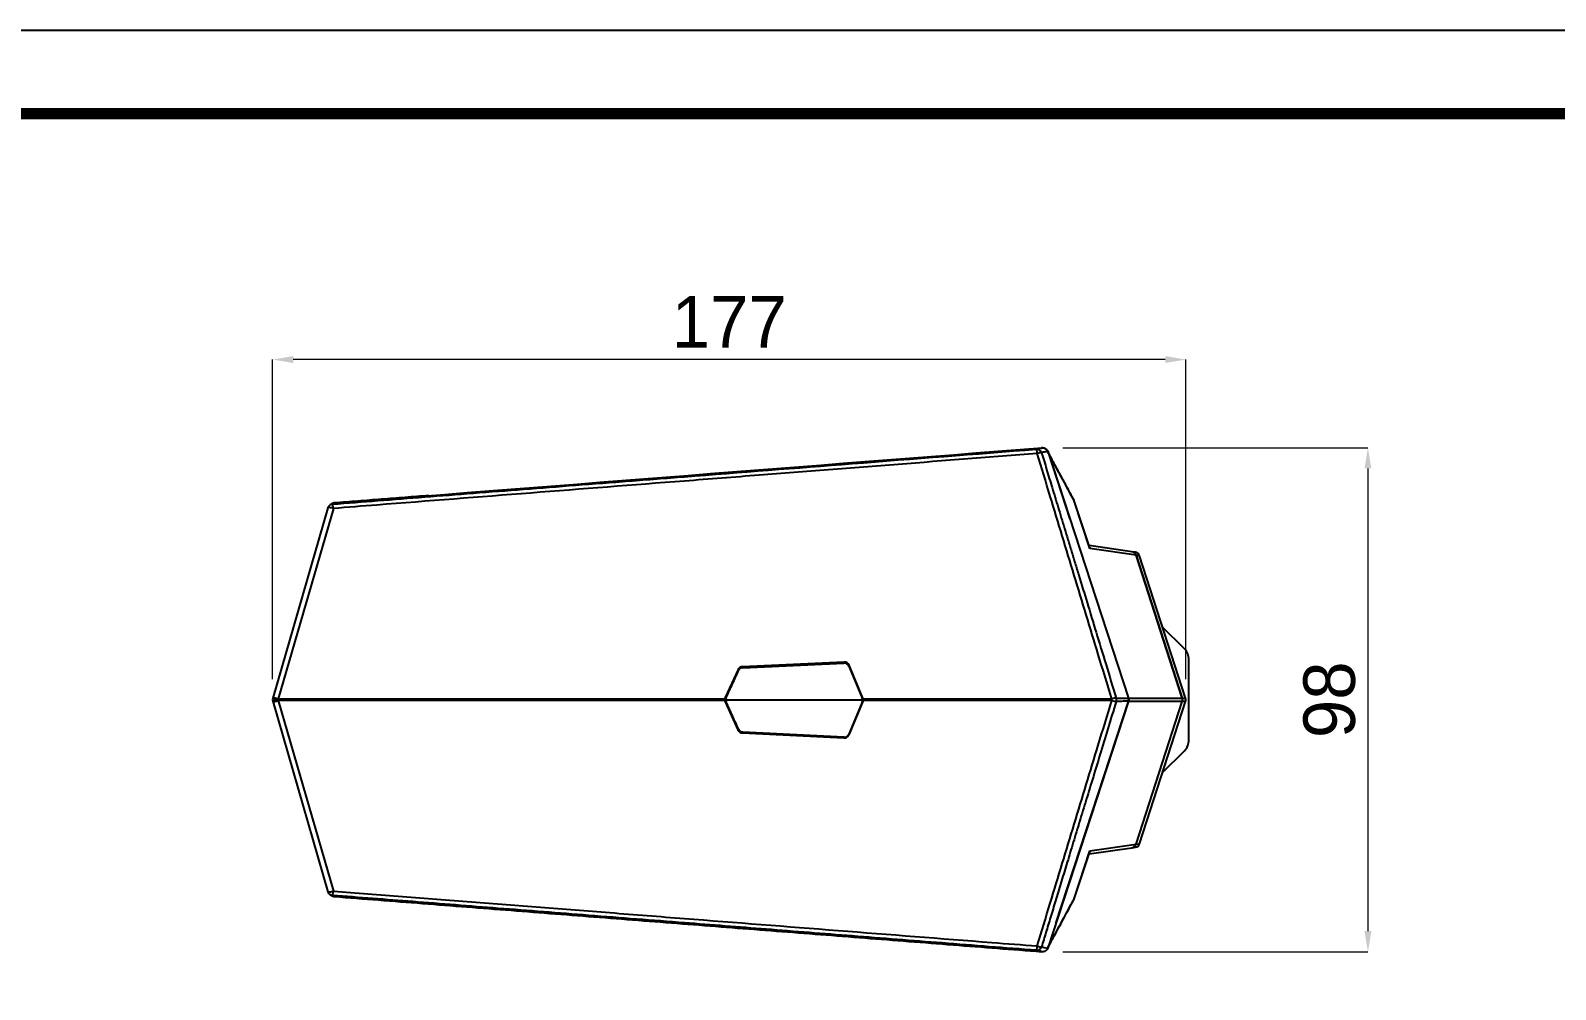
# Model space of a CAD drawing. Extents: x 0 to 948, y 0 to 695.
# Drawn here: x 356.4 to 652.1, y 508.4 to 694.5 of the extents above; entities that cross this region are included whole.
import ezdxf

# ---------------------------------------------------------------- set-up
doc = ezdxf.new("R2010")
doc.units = 0
doc.header["$LTSCALE"] = 10
doc.header["$MEASUREMENT"] = 0
doc.header["$PDMODE"] = 3
doc.header["$PDSIZE"] = -10
doc.layers.get('0').update_dxf_attribs({"linetype": 'CONTINUOUS'})
doc.layers.get('DEFPOINTS').update_dxf_attribs({"linetype": 'CONTINUOUS'})
doc.layers.add('1', color=7, linetype='CONTINUOUS')
doc.layers.add('레이어 1', color=7, linetype='CONTINUOUS')
doc.styles.add('Daelim Dimension', font='')
doc.styles.get('Daelim Dimension').set_extended_font_data('나눔고딕')
doc.dimstyles.new('DEFAULT', dxfattribs={"dimscale": 2, "dimtxt": 2, "dimasz": 2, "dimexe": 0, "dimexo": 2, "dimgap": 1, "dimtad": 1, "dimdec": 0, "dimzin": 9, "dimdsep": 46, "dimtxsty": 'Daelim Dimension', "dimcen": 0.5, "dimclrd": 5, "dimclre": 5, "dimclrt": 256, "dimadec": 1, "dimazin": 0, "dimtfac": 1, "dimtdec": 0, "dimtix": 1, "dimtmove": 0, "dimatfit": 3, "dimfxl": 1, "dimtolj": 1, "dimtzin": 1, "dimlwd": 9, "dimlwe": 9, "dimarcsym": 0})

# ---------------------------------------------------------------- blocks, each defined once
blk = doc.blocks.new('*D1')
at = {"color": 5, "lineweight": 9, "ltscale": 0.5, "transparency": 16777216}
for p, q in [((403.35, 568.65), (403.35, 630.66)), ((576.45, 630.66), (407.35, 630.66)), ((580.45, 568.65), (580.45, 630.66))]:
    blk.add_line(p, q, dxfattribs=at)
at = {"color": 5, "ltscale": 0.5, "transparency": 16777216}
for points in [[(407.35, 631.33), (407.35, 629.99), (403.35, 630.66)], [(576.45, 631.33), (576.45, 629.99), (580.45, 630.66)]]:
    blk.add_solid(points, dxfattribs=at)
at = {"layer": 'DEFPOINTS', "color": 0, "ltscale": 0.5, "transparency": 16777216}
for p in [(403.35, 630.66), (403.35, 564.65), (580.45, 564.65)]:
    blk.add_point(p, dxfattribs=at)
at = {"color": 7, "lineweight": -3, "ltscale": 0.5, "transparency": 16777216, "insert": (491.9, 637.99), "char_height": 10, "attachment_point": 5, "style": 'Daelim Dimension'}
blk.add_mtext('\\A1;177', dxfattribs=at)
blk = doc.blocks.new('*D0')
at = {"color": 5, "lineweight": 9, "ltscale": 0.5, "transparency": 16777216}
for p, q in [((556.59, 613.54), (615.76, 613.54)), ((615.76, 609.54), (615.76, 519.75)), ((556.59, 515.75), (615.76, 515.75))]:
    blk.add_line(p, q, dxfattribs=at)
at = {"color": 5, "ltscale": 0.5, "transparency": 16777216}
for points in [[(615.09, 609.54), (616.42, 609.54), (615.76, 613.54)], [(615.09, 519.75), (616.42, 519.75), (615.76, 515.75)]]:
    blk.add_solid(points, dxfattribs=at)
at = {"layer": 'DEFPOINTS', "color": 0, "ltscale": 0.5, "transparency": 16777216}
for p in [(552.59, 613.54), (552.59, 515.75), (615.76, 515.75)]:
    blk.add_point(p, dxfattribs=at)
at = {"color": 7, "lineweight": -3, "ltscale": 0.5, "transparency": 16777216, "insert": (608.31, 564.65), "char_height": 10, "attachment_point": 5, "rotation": 90, "style": 'Daelim Dimension'}
blk.add_mtext('\\A1;98', dxfattribs=at)

msp = doc.modelspace()

# ---------------------------------------------------------------- linework, layer by layer
at = {"lineweight": -3, "ltscale": 0.5}
msp.add_lwpolyline([(0, 0), (947.86, 0), (947.86, 694.51), (0, 694.51)], close=True, dxfattribs=at)
at = {"color": 5, "linetype": 'ByBlock', "lineweight": -3, "const_width": 2.18}
msp.add_lwpolyline([(15.24, 29.74), (932.52, 29.74), (932.52, 678.39), (15.24, 678.39)], close=True, dxfattribs=at)
at = {"layer": '1', "color": 7, "linetype": 'Continuous', "lineweight": -3}
for p, q in [((553.66, 612.86), (569.33, 564.95)), ((553.74, 612.61), (557.96, 599.71)), ((414.09, 601.89), (403.39, 564.93)), ((415.14, 601.77), (404.44, 564.8)), ((561.8, 594.15), (558.8, 603.26)), ((558.8, 603.25), (558.8, 603.26)), ((561.86, 593.97), (558.8, 603.25)), ((569.99, 593.37), (561.67, 594.56)), ((570.81, 592.68), (561.86, 593.97)), ((570.67, 593.27), (569.99, 593.37)), ((570.81, 592.68), (579.75, 564.95)), ((571.49, 592.58), (570.81, 592.68)), ((579.75, 564.95), (570.81, 592.68)), ((580.4, 564.95), (571.49, 592.58)), ((514.65, 571.87), (494.2, 570.93)), ((494.34, 571.03), (514.37, 571.95)), ((514.17, 571.97), (494.48, 571.07)), ((494.56, 570.87), (514.15, 571.77)), ((514.15, 571.77), (514.65, 571.87)), ((514.27, 571.97), (514.17, 571.97)), ((515.22, 571.19), (515.12, 571.17)), ((515.12, 571.17), (517.69, 564.99)), ((517.8, 564.99), (515.15, 571.37)), ((493.62, 570.5), (491.11, 565.07)), ((517.69, 564.99), (517.8, 564.99)), ((569.32, 564.95), (579.75, 564.95)), ((579.75, 564.95), (580.4, 564.95)), ((403.39, 564.37), (414.09, 527.41)), ((404.44, 564.8), (404.44, 564.8)), ((404.44, 564.8), (491.03, 564.8)), ((404.44, 564.49), (415.14, 527.53)), ((491.03, 564.49), (404.44, 564.49)), ((491.11, 564.23), (493.6, 558.79)), ((491.22, 564.65), (517.76, 564.65)), ((517.69, 564.2), (515.07, 557.98)), ((515.13, 557.83), (517.8, 564.2)), ((517.8, 564.2), (517.69, 564.2)), ((517.86, 564.8), (566.09, 564.8)), ((566.09, 564.49), (517.87, 564.49)), ((569.33, 564.35), (553.66, 516.44)), ((555.22, 521.21), (569.32, 564.34)), ((579.75, 564.34), (569.32, 564.34)), ((570.81, 536.61), (579.75, 564.34)), ((571.49, 536.71), (580.4, 564.34)), ((580.4, 564.34), (579.75, 564.34)), ((494.2, 558.3), (514.52, 557.28)), ((494.39, 558.23), (514.3, 557.24)), ((494.39, 558.23), (494.45, 558.22)), ((494.45, 558.22), (514.15, 557.23)), ((514.1, 557.38), (494.56, 558.36)), ((514.54, 557.29), (514.1, 557.38)), ((514.15, 557.23), (514.25, 557.23)), ((515.07, 557.98), (515.18, 557.96)), ((558.8, 526.04), (561.86, 535.33)), ((561.67, 534.73), (569.99, 535.93)), ((561.86, 535.33), (570.81, 536.61)), ((570.01, 535.93), (570.67, 536.03)), ((570.81, 536.61), (571.49, 536.71)), ((558.8, 526.04), (561.81, 535.15)), ((558.8, 526.04), (558.8, 526.04))]:
    msp.add_line(p, q, dxfattribs=at)
for centre, start, end in [((557.85, 602.95), 18.2427, 28.3797), ((415.05, 601.61), 122.8956, 163.856), ((404.35, 564.65), 163.856, 194.6004), ((415.05, 527.68), 196.1429, 237.1302), ((557.85, 526.35), 331.6201, 341.7572)]:
    msp.add_arc(centre, 1, start, end, dxfattribs=at)
for centre, major_axis, ratio, start_param, end_param in [((551.54, 612.27), (-0.238, 0.971), 0.977451, 4.791487, 6.113878), ((551.54, 612.27), (-0.078, 0.997), 0.103526, 4.86122, 6.247405), ((551.54, 612.27), (-0.957, -0.29), 0.123941, 3.355409, 4.580248), ((557.85, 602.95), (0.88, 0.475), 0.870772, 0.000017, 0.060928), ((557.85, 602.95), (0.88, 0.475), 0.870772, 6.073568, 6.283203), ((415.05, 601.61), (-0.961, 0.278), 0.174952, 4.668734, 6.283159), ((415.05, 601.61), (0.543, -0.84), 0.991537, 2.635148, 3.141608), ((415.05, 601.61), (-0.078, 0.997), 0.103504, 4.861236, 6.219829), ((569.85, 592.38), (0.996, -0.143), 0.99351, 0.452116, 1.570791), ((569.85, 592.38), (-0.996, 0.143), 0.99351, 3.593708, 4.712384), ((570.53, 592.28), (-0.996, 0.143), 0.99351, 3.593708, 4.712384), ((494.53, 570.07), (0.63, -0.778), 0.993016, 2.509965, 3.594922), ((494.62, 569.87), (0.562, -0.838), 0.982171, 2.604821, 3.682287), ((494.24, 569.93), (0.022, -1), 0.995641, 3.16562, 3.416821), ((494.38, 570.03), (0, -1), 0.995725, 3.187313, 3.349615), ((514.17, 570.77), (0.91, 0.489), 0.965017, 6.186912, 7.392406), ((514.2, 570.97), (0.964, 0.371), 0.963752, 0.025155, 1.237674), ((404.35, 564.65), (-0.961, 0.278), 0.174952, 4.668734, 6.283159), ((492.02, 564.65), (0.534, -0.847), 0.993759, 3.713082, 3.996488), ((492.22, 564.65), (0.631, -0.785), 0.982072, 3.596052, 4.043262), ((516.73, 564.6), (0.964, 0.371), 0.963752, 5.954108, 6.308341), ((516.85, 564.6), (0.964, 0.371), 0.963752, 6.111574, 6.30834), ((566, 564.65), (-0.957, -0.291), 0.12377, 3.306754, 4.580086), ((566, 564.65), (0, 1), 0.985214, 4.400958, 5.02382), ((568.35, 564.65), (1.02, 0), 0.98124, 5.972732, 6.593641), ((578.8, 564.65), (1.01, 0), 0.994211, 5.972731, 6.59364), ((578.8, 564.65), (-1.01, 0), 0.994211, 3.046138, 3.452047), ((579.44, 564.65), (-1.01, 0), 0.994211, 2.831138, 3.452047), ((404.35, 564.65), (-0.968, -0.252), 0.128953, 4.585202, 6.283156), ((404.35, 564.65), (-0.968, -0.252), 0.128953, 4.585202, 6.283156), ((404.35, 564.65), (0.961, 0.278), 0.174951, 3.141608, 4.756031), ((404.35, 564.65), (-0.968, -0.252), 0.128953, 6.283164, 6.37112), ((404.35, 564.65), (-0.968, -0.252), 0.128953, 6.283164, 6.37112), ((404.35, 564.65), (0.961, 0.278), 0.174951, 3.053006, 3.141608), ((404.35, 564.65), (0, -1), 0.091638, 1.414402, 1.727191), ((492.02, 564.65), (0.543, 0.842), 0.993772, 2.297907, 2.576864), ((492.22, 564.65), (0.632, 0.784), 0.982077, 2.239807, 2.683423), ((516.74, 564.6), (0.964, -0.371), 0.963752, 6.25396, 6.71446), ((516.85, 564.6), (0.964, -0.371), 0.963752, 6.25396, 6.55871), ((566, 564.65), (0, 1), 0.091638, 4.556003, 4.868784), ((566, 564.65), (0.957, -0.291), 0.123769, 4.844709, 6.118085), ((494.62, 559.36), (0.562, 0.837), 0.982166, 2.59721, 3.674801), ((494.51, 559.21), (0.637, 0.772), 0.993006, 2.693377, 3.778367), ((494.25, 559.3), (0.022, 1), 0.995642, 2.991577, 3.113884), ((494.44, 559.23), (0.088, 0.996), 0.996986, 2.984841, 3.179172), ((514.12, 558.38), (0.907, -0.493), 0.965075, 5.17436, 6.379681), ((514.17, 558.23), (0.964, -0.371), 0.963752, 5.04126, 6.25396), ((569.85, 536.92), (0.996, 0.143), 0.99351, 4.712394, 5.83107), ((569.85, 536.92), (-0.996, -0.143), 0.99351, 1.570802, 2.689477), ((570.53, 537.02), (-0.996, -0.143), 0.99351, 1.570802, 2.689477), ((415.05, 527.68), (-0.961, -0.278), 0.174951, 0.000015, 1.614439), ((415.05, 527.68), (-0.543, -0.84), 0.991523, 6.283167, 6.789184), ((415.05, 527.68), (0.078, 0.997), 0.103504, 3.20513, 4.563594), ((557.85, 526.35), (0.88, -0.475), 0.870772, 6.222233, 6.283168), ((557.85, 526.35), (0.88, -0.475), 0.870772, 6.283168, 6.492803), ((551.54, 517.02), (0.078, 0.997), 0.103526, 3.177468, 4.56361), ((551.54, 517.02), (-0.238, -0.971), 0.977451, 0.169311, 1.491702), ((551.54, 517.02), (-0.957, 0.29), 0.12394, 1.702953, 2.927832)]:
    msp.add_ellipse(centre, major_axis=major_axis, ratio=ratio, start_param=start_param, end_param=end_param, dxfattribs=at)
for points, knots in [([(414.98, 602.61), (417.91, 602.84), (423.86, 603.3), (432.96, 604.01), (442.39, 604.75), (452.14, 605.51), (462.21, 606.3), (472.61, 607.11), (490.48, 608.5), (516.81, 610.56), (539.55, 612.34), (551.47, 613.27)], [0, 0, 0, 0, 0.064285, 0.130952, 0.2, 0.271428, 0.345238, 0.421428, 0.5, 0.738127, 1, 1, 1, 1]), ([(551.63, 612.43), (533.65, 611.02), (515.68, 609.62), (492.87, 607.84), (488.04, 607.46), (463.34, 605.53), (443.46, 603.98), (420.78, 602.21), (417.96, 601.99), (415.14, 601.77)], [0, 0, 0, 0, 0.39516, 0.39516, 0.50132, 0.50132, 0.938103, 0.938103, 1, 1, 1, 1]), ([(551.47, 613.27), (551.59, 613.3), (551.72, 613.33), (551.97, 613.39), (552.09, 613.42), (552.34, 613.48), (552.47, 613.51), (552.59, 613.54)], [0, 0, 0, 0, 0.333049, 0.333049, 0.666525, 0.666525, 1, 1, 1, 1]), ([(566.09, 564.8), (565.22, 567.68), (564.34, 570.55), (561.92, 578.54), (560.36, 583.66), (557.25, 593.88), (555.7, 599), (553.31, 606.89), (552.47, 609.66), (551.63, 612.43)], [0, 0, 0, 0, 0.181074, 0.181074, 0.503266, 0.503266, 0.825459, 0.825459, 1, 1, 1, 1]), ([(553.66, 612.86), (553.63, 612.85), (553.59, 612.84), (553.37, 612.79), (553.19, 612.75), (552.87, 612.68), (552.75, 612.65), (552.57, 612.61), (552.52, 612.59), (552.47, 612.58)], [0, 0, 0, 0, 0.084065, 0.084065, 0.55701, 0.55701, 0.872307, 0.872307, 1, 1, 1, 1]), ([(552.47, 612.58), (552.63, 612.05), (552.96, 610.97), (553.46, 609.31), (553.98, 607.58), (554.53, 605.78), (555.1, 603.9), (555.69, 601.96), (556.31, 599.94), (556.94, 597.84), (557.6, 595.68), (558.28, 593.44), (558.98, 591.13), (559.99, 587.8), (561.35, 583.35), (563.09, 577.62), (564.97, 571.44), (566.27, 567.17), (566.94, 564.95)], [0, 0, 0, 0, 0.033273, 0.068073, 0.104398, 0.14225, 0.181627, 0.222531, 0.264961, 0.308917, 0.354398, 0.401406, 0.44994, 0.5, 0.610585, 0.730779, 0.860585, 1, 1, 1, 1]), ([(553.74, 612.61), (553.72, 612.67), (553.69, 612.74), (553.63, 612.86), (553.59, 612.92), (553.54, 613), (553.53, 613.01), (553.51, 613.04), (553.5, 613.05), (553.47, 613.09), (553.44, 613.12), (553.37, 613.19), (553.32, 613.24), (553.24, 613.31), (553.21, 613.33), (553.16, 613.35), (553.15, 613.36), (553.12, 613.38), (553.1, 613.39), (553.02, 613.43), (552.96, 613.46), (552.86, 613.49), (552.83, 613.5), (552.78, 613.51), (552.76, 613.52), (552.72, 613.52), (552.71, 613.53), (552.62, 613.54), (552.55, 613.54), (552.48, 613.54)], [0, 0, 0, 0, 0.125, 0.125, 0.25, 0.25, 0.28125, 0.28125, 0.3125, 0.3125, 0.375, 0.375, 0.5, 0.5, 0.5625, 0.5625, 0.59375, 0.59375, 0.625, 0.625, 0.75, 0.75, 0.8125, 0.8125, 0.84375, 0.84375, 0.875, 0.875, 1, 1, 1, 1]), ([(552.59, 613.54), (552.65, 613.55), (552.76, 613.55), (552.88, 613.53), (552.94, 613.52), (552.96, 613.51), (552.99, 613.5), (553.03, 613.49), (553.07, 613.48), (553.15, 613.44), (553.2, 613.42), (553.26, 613.38), (553.27, 613.37), (553.29, 613.36), (553.3, 613.35), (553.34, 613.32), (553.36, 613.3), (553.42, 613.25), (553.46, 613.21), (553.51, 613.15), (553.52, 613.14), (553.53, 613.12), (553.54, 613.1), (553.56, 613.07), (553.58, 613.04), (553.62, 612.97), (553.64, 612.92), (553.66, 612.86)], [0, 0, 0, 0, 0.125, 0.25, 0.25, 0.28125, 0.28125, 0.3125, 0.375, 0.375, 0.5, 0.5, 0.53125, 0.53125, 0.5625, 0.5625, 0.625, 0.625, 0.75, 0.75, 0.78125, 0.78125, 0.8125, 0.8125, 0.875, 0.875, 1, 1, 1, 1]), ([(558.7, 603.47), (558.48, 603.89), (558.06, 604.66), (557.48, 605.73), (557.01, 606.61), (556.63, 607.3), (556.25, 608), (555.78, 608.87), (555.14, 610.06), (554.43, 611.37), (553.94, 612.29), (553.71, 612.71)], [0, 0, 0, 0, 0.136323, 0.251774, 0.346352, 0.420058, 0.47812, 0.573635, 0.701898, 0.862909, 1, 1, 1, 1]), ([(558.8, 603.25), (558.75, 603.35), (558.7, 603.44), (558.09, 604.57), (557.53, 605.61), (556.41, 607.68), (555.85, 608.71), (554.77, 610.7), (554.26, 611.66), (553.74, 612.61)], [0, 0, 0, 0, 0.030335, 0.030335, 0.362507, 0.362507, 0.694678, 0.694678, 1, 1, 1, 1]), ([(414.88, 602.69), (414.95, 602.73), (415.02, 602.76), (415.13, 602.79), (415.16, 602.8), (415.24, 602.82), (415.28, 602.82), (415.32, 602.83)], [0, 0, 0, 0, 0.5, 0.5, 0.75, 0.75, 1, 1, 1, 1]), ([(415.31, 602.83), (415.23, 602.82), (415.16, 602.8), (415.07, 602.77), (415.05, 602.77), (415.02, 602.75), (415, 602.74), (414.95, 602.72), (414.92, 602.7), (414.89, 602.68)], [0, 0, 0, 0, 0.5, 0.5, 0.625, 0.625, 0.75, 0.75, 1, 1, 1, 1]), ([(415.32, 602.83), (415.25, 602.78), (415.17, 602.73), (415.1, 602.68), (415.09, 602.68), (415.05, 602.65), (415.02, 602.63), (414.98, 602.61)], [0, 0, 0, 0, 0.647173, 0.647173, 0.686887, 0.686887, 1, 1, 1, 1]), ([(561.77, 594.26), (561.77, 594.26), (561.77, 594.26), (561.78, 594.25), (561.78, 594.23), (561.79, 594.22), (561.8, 594.2), (561.8, 594.18), (561.81, 594.17), (561.82, 594.15), (561.83, 594.12), (561.83, 594.1), (561.84, 594.08), (561.85, 594.05), (561.85, 594.02), (561.86, 594), (561.86, 593.98), (561.86, 593.97)], [0, 0, 0, 0, 0.010286, 0.05792, 0.1091, 0.163827, 0.222101, 0.283923, 0.349292, 0.41821, 0.490677, 0.566692, 0.646255, 0.729368, 0.81603, 0.90624, 1, 1, 1, 1]), ([(561.86, 593.97), (561.86, 593.98), (561.85, 593.99), (561.84, 594.02), (561.84, 594.05), (561.83, 594.07), (561.82, 594.1), (561.81, 594.12), (561.81, 594.14), (561.8, 594.15)], [0, 0, 0, 0, 0.155231, 0.307657, 0.457276, 0.60409, 0.748097, 0.889299, 1, 1, 1, 1]), ([(494.2, 570.93), (494.26, 570.92), (494.33, 570.91), (494.45, 570.89), (494.51, 570.88), (494.56, 570.87)], [0, 0, 0, 0, 0.572199, 0.572199, 1, 1, 1, 1]), ([(491.31, 565.08), (491.72, 565.97), (492.13, 566.86), (492.93, 568.6), (493.32, 569.45), (493.71, 570.3)], [0, 0, 0, 0, 0.51052, 0.51052, 1, 1, 1, 1]), ([(491.11, 565.08), (491.16, 565.08), (491.21, 565.08), (491.28, 565.08), (491.29, 565.08), (491.31, 565.08)], [0, 0, 0, 0, 0.765182, 0.765182, 1, 1, 1, 1]), ([(566.94, 564.95), (567.17, 564.95), (567.4, 564.95), (567.86, 564.95), (568.09, 564.95), (568.66, 564.95), (568.99, 564.95), (569.33, 564.95)], [0, 0, 0, 0, 0.289709, 0.289709, 0.579418, 0.579418, 1, 1, 1, 1]), ([(569.33, 564.95), (569.34, 564.9), (569.35, 564.85), (569.37, 564.77), (569.37, 564.75), (569.37, 564.7), (569.37, 564.67), (569.37, 564.62), (569.37, 564.6), (569.37, 564.55), (569.37, 564.52), (569.35, 564.45), (569.34, 564.4), (569.33, 564.35)], [0, 0, 0, 0, 0.25, 0.25, 0.375, 0.375, 0.5, 0.5, 0.625, 0.625, 0.75, 0.75, 1, 1, 1, 1]), ([(491.03, 564.8), (491.02, 564.75), (491.02, 564.7), (491.02, 564.62), (491.02, 564.6), (491.02, 564.54), (491.03, 564.52), (491.03, 564.49)], [0, 0, 0, 0, 0.5, 0.5, 0.75, 0.75, 1, 1, 1, 1]), ([(493.72, 558.93), (493.35, 559.74), (492.97, 560.56), (492.17, 562.33), (491.74, 563.27), (491.31, 564.22)], [0, 0, 0, 0, 0.46351, 0.46351, 1, 1, 1, 1]), ([(517.87, 564.49), (517.88, 564.54), (517.88, 564.6), (517.87, 564.7), (517.87, 564.75), (517.86, 564.8)], [0, 0, 0, 0, 0.5, 0.5, 1, 1, 1, 1]), ([(551.63, 516.87), (552.47, 519.64), (553.31, 522.41), (555.7, 530.3), (557.25, 535.41), (560.36, 545.64), (561.92, 550.76), (564.34, 558.74), (565.22, 561.62), (566.09, 564.49)], [0, 0, 0, 0, 0.174545, 0.174545, 0.496734, 0.496734, 0.818921, 0.818921, 1, 1, 1, 1]), ([(566.94, 564.34), (566.4, 562.56), (565.34, 559.09), (563.81, 554.04), (562.36, 549.27), (561, 544.81), (559.71, 540.58), (558.49, 536.56), (557.33, 532.73), (556.23, 529.11), (555.2, 525.71), (554.23, 522.52), (553.33, 519.55), (552.75, 517.64), (552.47, 516.71)], [0, 0, 0, 0, 0.112296, 0.218444, 0.318444, 0.412296, 0.5, 0.584881, 0.665278, 0.74119, 0.812619, 0.879563, 0.942024, 1, 1, 1, 1]), ([(569.33, 564.35), (569.1, 564.35), (568.87, 564.35), (568.4, 564.35), (568.17, 564.34), (567.61, 564.34), (567.27, 564.34), (566.94, 564.34)], [0, 0, 0, 0, 0.289709, 0.289709, 0.579418, 0.579418, 1, 1, 1, 1]), ([(493.55, 558.9), (493.55, 558.9), (493.55, 558.9), (493.61, 558.91), (493.66, 558.92), (493.72, 558.93)], [0, 0, 0, 0, 0.015705, 0.015705, 1, 1, 1, 1]), ([(494.56, 558.36), (494.51, 558.35), (494.46, 558.34), (494.33, 558.32), (494.27, 558.31), (494.2, 558.3)], [0, 0, 0, 0, 0.427938, 0.427938, 1, 1, 1, 1]), ([(561.86, 535.33), (561.86, 535.33), (561.86, 535.32), (561.86, 535.3), (561.85, 535.29), (561.85, 535.27), (561.85, 535.26), (561.85, 535.25), (561.84, 535.24), (561.84, 535.22), (561.84, 535.21), (561.83, 535.2), (561.83, 535.19), (561.83, 535.18), (561.82, 535.17), (561.82, 535.16), (561.82, 535.15), (561.81, 535.14), (561.81, 535.13), (561.81, 535.12), (561.8, 535.11), (561.8, 535.1), (561.8, 535.09), (561.79, 535.08), (561.79, 535.08), (561.79, 535.07), (561.78, 535.06), (561.78, 535.06), (561.78, 535.05)], [0, 0, 0, 0, 0.049859, 0.098817, 0.146874, 0.19403, 0.240284, 0.285638, 0.33009, 0.37364, 0.41629, 0.458038, 0.498886, 0.538832, 0.577877, 0.616021, 0.653264, 0.689606, 0.725047, 0.759587, 0.793226, 0.825964, 0.857801, 0.888737, 0.918773, 0.947907, 0.976141, 1, 1, 1, 1]), ([(561.81, 535.15), (561.81, 535.16), (561.81, 535.18), (561.83, 535.22), (561.84, 535.27), (561.85, 535.31), (561.86, 535.33)], [0, 0, 0, 0, 0.07176, 0.369, 0.678414, 1, 1, 1, 1]), ([(415.32, 526.47), (415.24, 526.48), (415.17, 526.49), (415.05, 526.53), (415.02, 526.54), (414.95, 526.57), (414.91, 526.59), (414.88, 526.61)], [0, 0, 0, 0, 0.5, 0.5, 0.75, 0.75, 1, 1, 1, 1]), ([(414.89, 526.62), (414.95, 526.58), (415.02, 526.54), (415.1, 526.51), (415.12, 526.51), (415.16, 526.5), (415.18, 526.49), (415.23, 526.48), (415.27, 526.47), (415.31, 526.47)], [0, 0, 0, 0, 0.5, 0.5, 0.625, 0.625, 0.75, 0.75, 1, 1, 1, 1]), ([(414.98, 526.69), (415.05, 526.64), (415.13, 526.59), (415.23, 526.53), (415.26, 526.51), (415.3, 526.48), (415.31, 526.48), (415.32, 526.47)], [0, 0, 0, 0, 0.647155, 0.647155, 0.904123, 0.904123, 1, 1, 1, 1]), ([(551.47, 516.03), (545.38, 516.5), (533.46, 517.43), (516, 518.8), (499.34, 520.1), (482.32, 521.43), (465, 522.78), (447.44, 524.15), (430.88, 525.45), (420.17, 526.28), (414.98, 526.69)], [0, 0, 0, 0, 0.133897, 0.261863, 0.383897, 0.5, 0.635932, 0.764577, 0.885932, 1, 1, 1, 1]), ([(415.14, 527.53), (433, 526.13), (450.86, 524.74), (473.55, 522.97), (478.38, 522.59), (493.14, 521.44), (503.08, 520.66), (522.95, 519.11), (532.89, 518.33), (545.76, 517.33), (548.7, 517.1), (551.63, 516.87)], [0, 0, 0, 0, 0.392515, 0.392515, 0.498679, 0.498679, 0.717085, 0.717085, 0.935491, 0.935491, 1, 1, 1, 1]), ([(553.71, 516.58), (553.84, 516.83), (554.17, 517.43), (554.65, 518.32), (555.12, 519.2), (555.5, 519.89), (555.88, 520.59), (556.35, 521.46), (556.99, 522.65), (557.79, 524.14), (558.38, 525.23), (558.7, 525.83)], [0, 0, 0, 0, 0.07965, 0.195101, 0.28968, 0.363386, 0.421449, 0.516964, 0.645228, 0.80624, 1, 1, 1, 1]), ([(553.74, 516.69), (554.26, 517.64), (554.77, 518.59), (555.84, 520.57), (556.4, 521.6), (557.57, 523.77), (558.18, 524.91), (558.8, 526.04)], [0, 0, 0, 0, 0.304047, 0.304047, 0.635728, 0.635728, 1, 1, 1, 1]), ([(552.59, 515.75), (552.47, 515.78), (552.34, 515.81), (552.09, 515.87), (551.97, 515.9), (551.77, 515.95), (551.69, 515.97), (551.57, 516), (551.52, 516.01), (551.47, 516.03)], [0, 0, 0, 0, 0.333063, 0.333063, 0.666531, 0.666531, 0.865075, 0.865075, 1, 1, 1, 1]), ([(552.47, 516.71), (552.52, 516.7), (552.57, 516.69), (552.75, 516.65), (552.87, 516.62), (553.19, 516.55), (553.37, 516.5), (553.59, 516.45), (553.63, 516.44), (553.66, 516.44)], [0, 0, 0, 0, 0.127681, 0.127681, 0.44299, 0.44299, 0.915954, 0.915954, 1, 1, 1, 1]), ([(553.66, 516.44), (553.64, 516.38), (553.62, 516.33), (553.58, 516.25), (553.57, 516.23), (553.54, 516.19), (553.53, 516.18), (553.52, 516.16), (553.51, 516.15), (553.46, 516.09), (553.42, 516.05), (553.36, 515.99), (553.34, 515.97), (553.3, 515.95), (553.29, 515.94), (553.27, 515.92), (553.26, 515.92), (553.2, 515.88), (553.15, 515.85), (553.07, 515.82), (553.04, 515.81), (552.99, 515.79), (552.96, 515.78), (552.87, 515.76), (552.76, 515.75), (552.65, 515.75), (552.59, 515.75)], [0, 0, 0, 0, 0.125, 0.125, 0.1875, 0.1875, 0.21875, 0.21875, 0.25, 0.25, 0.375, 0.375, 0.4375, 0.4375, 0.46875, 0.46875, 0.5, 0.5, 0.625, 0.625, 0.6875, 0.6875, 0.75, 0.75, 0.875, 1, 1, 1, 1]), ([(553.61, 516.4), (553.63, 516.43), (553.65, 516.46), (553.68, 516.52), (553.69, 516.56), (553.72, 516.62), (553.73, 516.66), (553.74, 516.69)], [0, 0, 0, 0, 0.335162, 0.335162, 0.667581, 0.667581, 1, 1, 1, 1])]:
    msp.add_open_spline(points, degree=3, knots=knots, dxfattribs=at)
for points, degree in [([(415.32, 602.83), (461.08, 606.4), (506.83, 609.97), (552.59, 613.54)], 3), ([(553.63, 612.85), (553.63, 612.87), (553.62, 612.88), (553.61, 612.9)], 3), ([(433.64, 604.26), (415.31, 602.83)], 1), ([(414.83, 602.66), (414.51, 602.45)], 1), ([(414.88, 602.69), (414.86, 602.68), (414.85, 602.67), (414.83, 602.66)], 3), ([(493.71, 570.3), (493.66, 570.31), (493.6, 570.32), (493.55, 570.33)], 3), ([(491.31, 564.22), (491.24, 564.22), (491.18, 564.22), (491.11, 564.22)], 3), ([(414.51, 526.84), (414.83, 526.63)], 1), ([(414.83, 526.63), (414.85, 526.63), (414.86, 526.62), (414.88, 526.61)], 3), ([(415.31, 526.47), (552.48, 515.76)], 1), ([(552.59, 515.75), (506.83, 519.32), (461.08, 522.9), (415.32, 526.47)], 3), ([(553.61, 516.4), (553.62, 516.41), (553.63, 516.43), (553.63, 516.44)], 3)]:
    msp.add_open_spline(points, degree=degree, dxfattribs=at)
at = {"layer": '레이어 1', "lineweight": -3}
for p, q in [((580.17, 574.53), (575.95, 578.74)), ((581.05, 556.89), (581.05, 572.41)), ((575.95, 550.56), (580.17, 554.77))]:
    msp.add_line(p, q, dxfattribs=at)
for centre, start, end in [((578.05, 572.41), 0, 45), ((578.05, 556.89), 315, 0)]:
    msp.add_arc(centre, 3, start, end, dxfattribs=at)

# ---------------------------------------------------------------- dimensions: what is measured, and where the dimension line sits
at = {"color": 5, "lineweight": -3, "ltscale": 0.5}
dim = msp.add_linear_dim(base=(403.35, 630.66), p1=(580.45, 564.65), p2=(403.35, 564.65), text='177', dimstyle='DEFAULT', override={"dimtxt": 5, "dimclrd": 5, "dimclre": 5, "dimclrt": 7}, dxfattribs=at)
dim.commit()
dim.dimension.update_dxf_attribs({"geometry": '*D1', "text_midpoint": (491.9, 637.99)})
dim = msp.add_linear_dim(base=(615.76, 515.75), p1=(552.59, 613.54), p2=(552.59, 515.75), angle=90, dimstyle='DEFAULT', override={"dimtxt": 5, "dimclrd": 5, "dimclre": 5, "dimclrt": 7}, dxfattribs=at)
dim.commit()
dim.dimension.update_dxf_attribs({"geometry": '*D0', "text_midpoint": (608.31, 564.65)})

doc.saveas('drawing.dxf')
